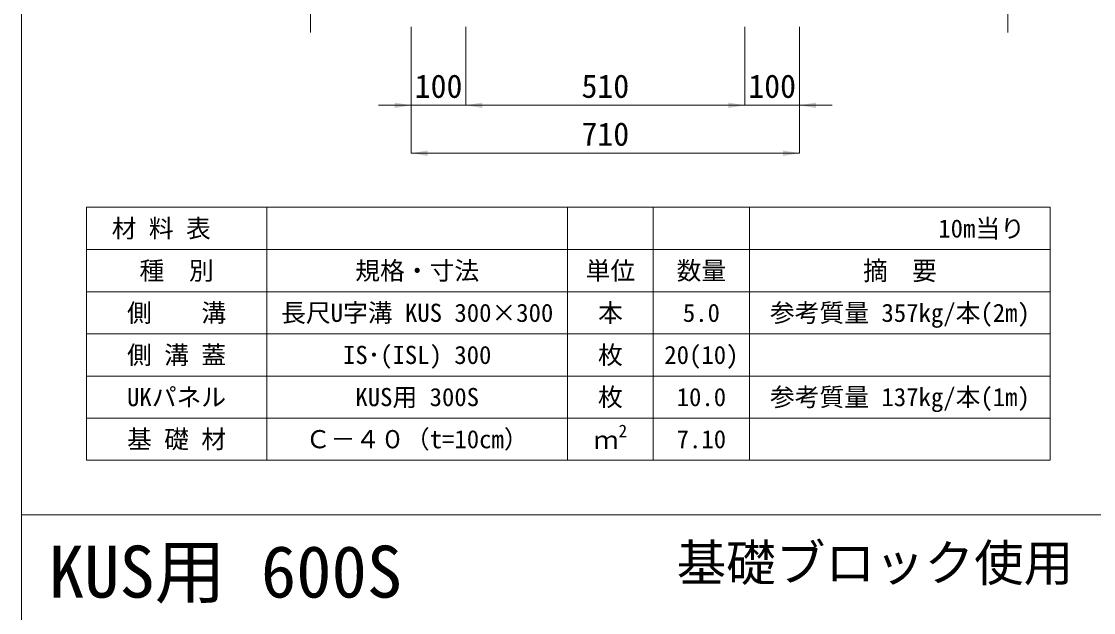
# Model space of a CAD drawing. Units: millimetres at full size, sheet at 1:20. Extents: x 201886 to 211886, y 860265 to 873235.
# Drawn here: x 201886 to 203847, y 870399 to 871480 of the extents above; entities that cross this region are included whole.
import ezdxf
from ezdxf.enums import TextEntityAlignment as Align

# ---------------------------------------------------------------- set-up
doc = ezdxf.new("R2010")
doc.units = ezdxf.units.MM
doc.header["$LTSCALE"] = 20
for name, color, linetype, lineweight in [('Defpoints_3', 8, 'Continuous', 0), ('図枠', 5, 'Continuous', 13), ('寸法・材料表', 7, 'Continuous', 13), ('寸法線', 7, 'Continuous', 13)]:
    doc.layers.add(name, color=color, linetype=linetype, lineweight=lineweight)
doc.layers.add('文字', color=7, linetype='Continuous')
doc.styles.add('ＭＳ ゴシック', font='')
doc.styles.add('ＭＳ Ｐゴシック', font='')
doc.styles.get('ＭＳ ゴシック').set_extended_font_data('MS Gothic')
doc.styles.get('ＭＳ Ｐゴシック').set_extended_font_data('MS PGothic')

# ---------------------------------------------------------------- blocks, each defined once
blk = doc.blocks.new('filled_arrow')
at = {"color": 0, "linetype": 'Continuous', "lineweight": -2}
blk.add_solid([(7.5, 1.25), (0, 0), (7.5, -1.25)], dxfattribs=at)

msp = doc.modelspace()

# ---------------------------------------------------------------- linework, layer by layer
at = {"layer": 'Defpoints_3'}
for p, q in [((202005.03, 871140.25), (203767.67, 871140.25)), ((202005.03, 871140.25), (202005.03, 871062.81)), ((202335.03, 871140.25), (202335.03, 871062.81)), ((202885.03, 871140.25), (202885.03, 871062.81)), ((203041.67, 871140.25), (203041.67, 871062.81)), ((203217.67, 871140.25), (203217.67, 871062.81)), ((203767.67, 871140.25), (203767.67, 871062.81))]:
    msp.add_line(p, q, dxfattribs=at)
at = {"layer": '図枠'}
for p, q in [((201886.35, 872977.81), (201886.35, 867477.81)), ((201886.35, 870577.81), (207886.35, 870577.81)), ((201886.35, 870577.81), (211886.35, 870577.81))]:
    msp.add_line(p, q, dxfattribs=at)
at = {"layer": '寸法・材料表'}
for p, q in [((202005.03, 871062.81), (203767.67, 871062.81)), ((202005.03, 871062.81), (202005.03, 870677.81)), ((202335.03, 871062.81), (202335.03, 870677.81)), ((202885.03, 871062.81), (202885.03, 870677.81)), ((203041.67, 871062.81), (203041.67, 870677.81)), ((203217.67, 871062.81), (203217.67, 870677.81)), ((203767.67, 871062.81), (203767.67, 870677.81)), ((202005.03, 870985.81), (203767.67, 870985.81)), ((202005.03, 870908.81), (203767.67, 870908.81)), ((202005.03, 870831.81), (203767.67, 870831.81)), ((202005.03, 870754.81), (203767.67, 870754.81)), ((202005.03, 870677.81), (203767.67, 870677.81))]:
    msp.add_line(p, q, dxfattribs=at)
at = {"layer": '寸法線'}
for p, q in [((202414.8, 871459.85), (202414.8, 871679.85)), ((203689.89, 871679.85), (203689.89, 871459.85)), ((202599.1, 871469.85), (202599.1, 871326.56)), ((202599.1, 871469.85), (202599.1, 871239.06)), ((202699.1, 871469.85), (202699.1, 871326.56)), ((202699.1, 871469.85), (202699.1, 871326.56)), ((203209.1, 871469.85), (203209.1, 871326.56)), ((203209.1, 871469.85), (203209.1, 871326.56)), ((203309.1, 871469.85), (203309.1, 871326.56)), ((203309.1, 871469.85), (203309.1, 871239.06)), ((202539.1, 871326.56), (202759.1, 871326.56)), ((202699.1, 871326.56), (203209.1, 871326.56)), ((203149.1, 871326.56), (203369.1, 871326.56)), ((202599.1, 871239.06), (203309.1, 871239.06))]:
    msp.add_line(p, q, dxfattribs=at)

# ---------------------------------------------------------------- block references
at = {"layer": '寸法線', "xscale": 4, "yscale": 4, "rotation": 180}
for p in [(202599.1, 871326.56), (203209.1, 871326.56), (203209.1, 871326.56), (203309.1, 871239.06)]:
    msp.add_blockref('filled_arrow', p, dxfattribs=at)
at = {"layer": '寸法線', "xscale": 4, "yscale": 4}
for p in [(202699.1, 871326.56), (202699.1, 871326.56), (203309.1, 871326.56), (202599.1, 871239.06)]:
    msp.add_blockref('filled_arrow', p, dxfattribs=at)

# ---------------------------------------------------------------- texts
at = {"layer": '寸法・材料表', "style": 'ＭＳ ゴシック'}
msp.add_text('\u3000材 料 表', height=33.23, dxfattribs=at).set_placement((202006.08, 871101.53), align=Align.MIDDLE_LEFT)
msp.add_text('10m当り\u3000', height=33.23, dxfattribs=at).set_placement((203766.61, 871101.53), align=Align.MIDDLE_RIGHT)
for s, p in [('種\u3000別', (202170.03, 871024.31)), ('規格・寸法', (202610.03, 871024.31)), ('単位', (202963.35, 871024.31)), ('数量', (203129.67, 871024.31)), ('側\u3000\u3000溝', (202170.03, 870947.31)), ('長尺U字溝 KUS 300×300', (202610.03, 870947.31)), ('本', (202963.35, 870947.31)), ('5.0', (203129.67, 870947.31)), ('参考質量 357kg/本(2m)', (203492.67, 870947.31)), ('側 溝 蓋', (202170.03, 870870.31)), ('IS･(ISL) 300', (202610.03, 870870.31)), ('枚', (202963.35, 870870.31)), ('20(10)', (203129.67, 870870.31)), ('UKパネル', (202170.03, 870793.31)), ('KUS用 300S', (202610.03, 870793.31)), ('枚', (202963.35, 870793.31)), ('10.0', (203129.67, 870793.31)), ('参考質量 137kg/本(1m)', (203492.67, 870793.31)), ('基 礎 材', (202170.03, 870716.31)), ('Ｃ－４０（t=10cm）', (202610.03, 870716.31)), ('7.10', (203129.67, 870716.31))]:
    msp.add_text(s, height=33.23, dxfattribs=at).set_placement(p, align=Align.MIDDLE_CENTER)
at = {"layer": '寸法・材料表', "style": 'ＭＳ Ｐゴシック', "width": 0.95}
msp.add_text('摘\u3000要', height=34.64, dxfattribs=at).set_placement((203492.67, 871024.31), align=Align.MIDDLE_CENTER)
at = {"layer": '寸法・材料表', "style": 'ＭＳ ゴシック'}
for s, height, p in [('2', 23.26, (202978.08, 870712.7)), ('ｍ', 33.23, (202932.75, 870688.2))]:
    msp.add_text(s, height=height, dxfattribs=at).set_placement(p, align=Align.BOTTOM_LEFT)
at = {"layer": '寸法線', "style": 'ＭＳ ゴシック'}
for s, p in [('100', (202649.1, 871361.56)), ('510', (202954.1, 871361.56)), ('100', (203259.1, 871361.56)), ('710', (202954.1, 871274.06))]:
    msp.add_text(s, height=42.72, dxfattribs=at).set_placement(p, align=Align.MIDDLE_CENTER)
at = {"layer": '文字', "style": 'ＭＳ ゴシック'}
for s, height, p in [('基礎ブロック使用', 66.46, (203084.42, 870437.16)), ('KUS用 600S', 94.94, (201936.35, 870398.31))]:
    msp.add_text(s, height=height, dxfattribs=at).set_placement(p, align=Align.BOTTOM_LEFT)

doc.saveas('drawing.dxf')
